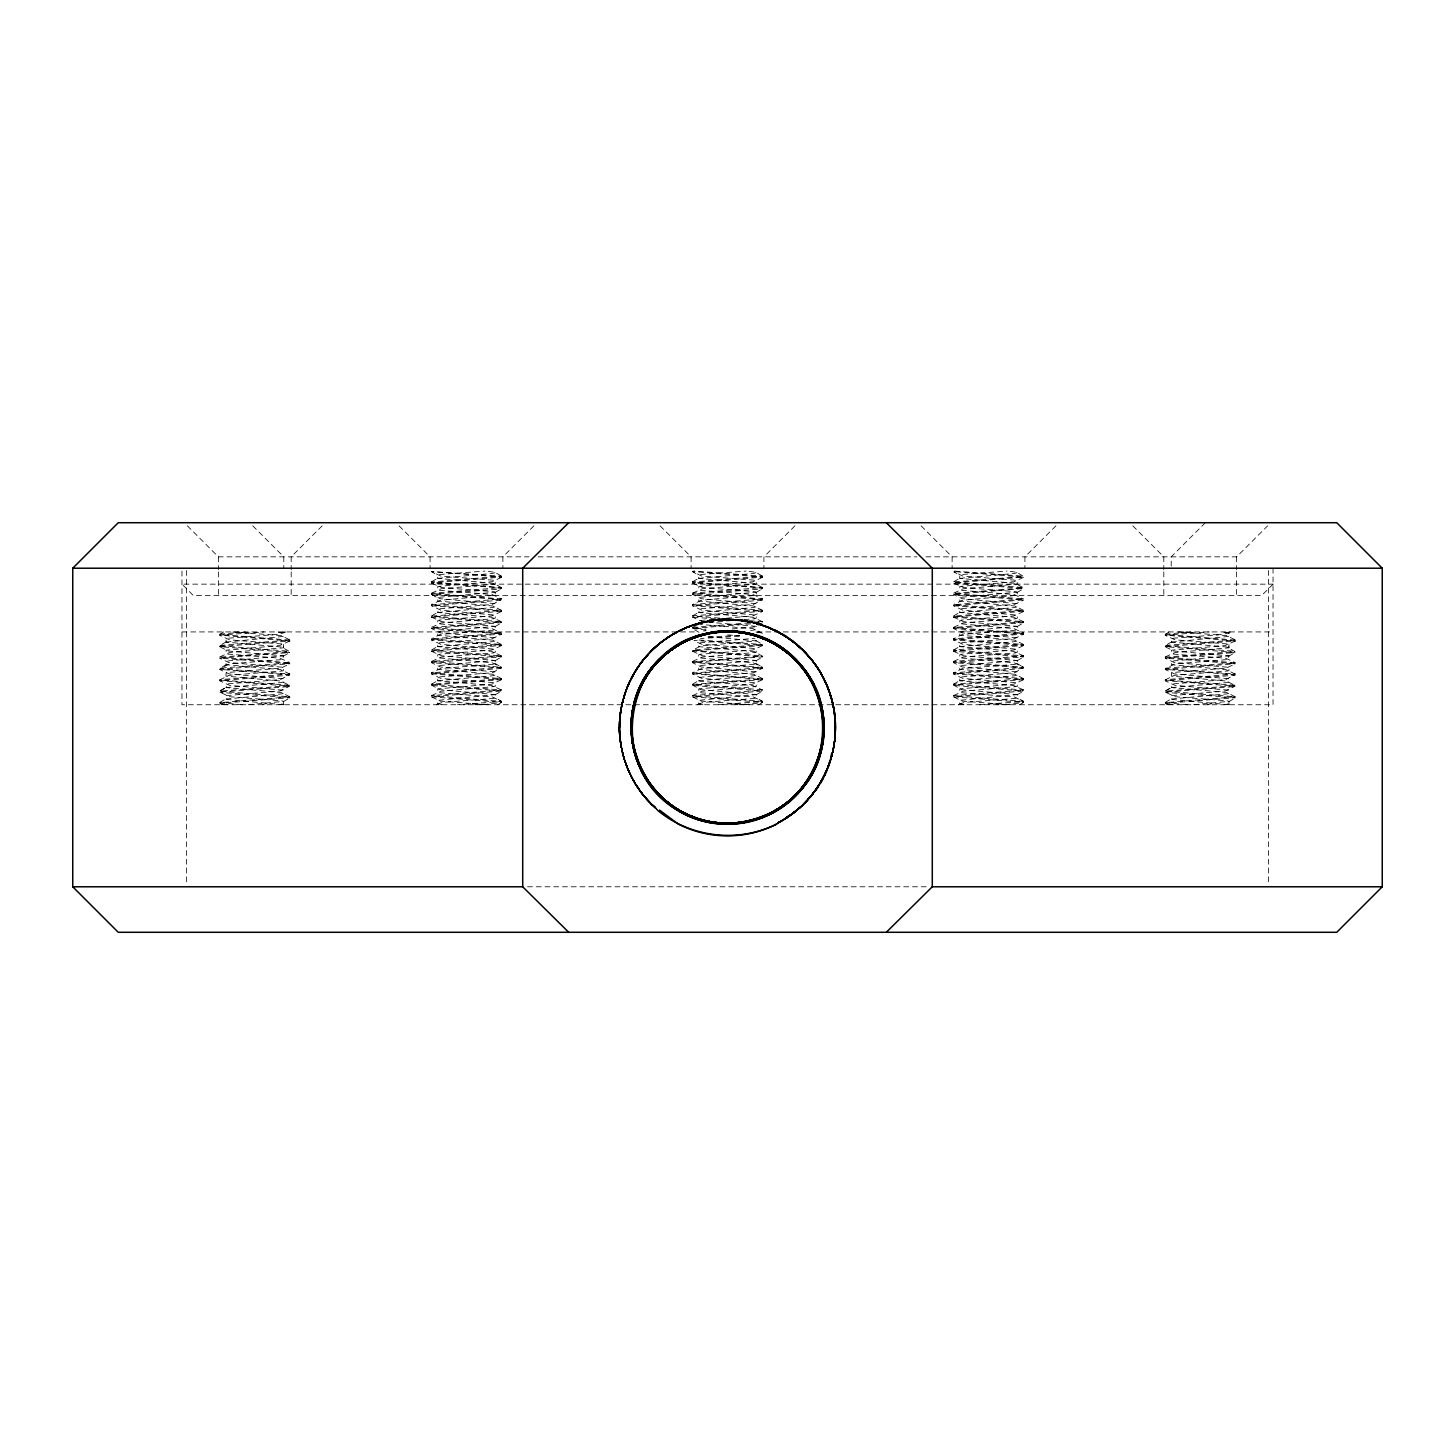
<?xml version="1.0" encoding="UTF-8"?>
<svg xmlns="http://www.w3.org/2000/svg" width="1455" height="1455" viewBox="0 0 1455 1455"><rect width="100%" height="100%" fill="white"/><g stroke="black" fill="none" stroke-linecap="round" stroke-linejoin="round"><path stroke-width="0.75" stroke-dasharray="5 3.75" d="M242.185 704.747L219.741 702.674L289.854 696.781L219.669 691.161L289.872 685.56L280.87 681.049L226.016 676.157L226.016 673.047L227.253 672.501L280.797 668.154L289.872 663.753L219.778 658.151L289.654 652.531L219.669 646.638L289.854 641.018L219.76 635.126L263.846 631.925M289.618 685.269L219.76 679.94L228.89 675.338L282.397 670.973L283.543 670.428L283.561 667.336L228.562 662.425L219.778 658.151M1187.607 704.747L1165.182 702.674L1235.277 696.781L1165.109 691.161L1235.313 685.56L1226.31 681.049L1171.439 676.157L1171.439 673.047L1172.675 672.501L1226.238 668.154L1235.295 663.753L1165.219 658.151L1235.077 652.531L1165.109 646.638L1235.295 641.018L1165.2 635.126L1209.287 631.925M1235.059 685.269L1165.2 679.94L1174.331 675.338L1227.838 670.973L1228.984 670.428L1228.984 667.336L1174.003 662.425L1165.219 658.151M289.854 696.781L281.27 692.489L226.034 687.597L226.98 683.941L280.379 679.594L289.181 674.702L219.669 669.373L289.872 663.753M220.105 646.911L228.18 651.003L283.525 655.896L282.652 659.533L229.326 663.898L220.069 668.718L289.854 674.047L219.796 679.667M501.557 621.703L491.426 617.193L437.719 612.5L438.61 608.881L492.463 604.443L500.884 599.624L431.371 594.313L500.647 589.02L501.52 588.493L494.536 587.438L431.371 582.928L501.52 577.108L431.371 571.542L501.52 576.162L431.371 582L501.538 587.547L431.371 593.385L501.538 598.933L431.389 604.771L501.557 610.318L431.389 616.156L501.557 621.703L431.389 627.542L501.575 633.107L431.389 638.927L501.575 644.492L431.553 650.039L501.575 655.878L431.535 661.425L501.575 667.263L431.517 672.828L501.593 678.648L431.498 684.214L501.593 690.034L431.48 695.599L501.593 701.419L457.416 704.747M501.538 587.547L493.19 583.31L437.719 578.363L437.719 575.252L439.974 574.47L484.988 571.087M501.157 689.761L491.535 685.469L437.737 680.776L437.846 677.412L439.847 676.884L492.372 672.719L501.084 667.936L431.408 662.643L501.575 656.823L431.408 651.258L501.575 645.438L431.389 639.873L501.557 634.034L431.389 628.487L501.557 622.649L431.389 617.102L501.557 611.264L431.371 605.717L501.448 600.151M501.575 655.878L491.481 651.331L437.719 646.638L437.864 643.274L439.883 642.746L492.427 638.581L501.393 634.307M431.408 651.258L441.538 655.787L495.246 660.479L495.082 663.826L493.045 664.353L440.501 668.518L431.517 672.828M431.389 617.102L441.483 621.649L495.246 626.341L495.1 629.688L493.081 630.215L440.538 634.38L431.571 638.654M431.808 583.2L441.429 587.511L493.754 591.676L495.227 592.203L495.227 595.295L440.592 600.242L431.644 604.498M501.32 668.463L431.517 673.756L501.593 679.594L431.498 685.141L439.774 689.652L495.246 694.617L495.246 697.709L492.99 698.491L442.484 702.401L435.318 704.747M762.584 621.703L752.453 617.193L698.746 612.5L699.637 608.881L753.49 604.443L761.911 599.624L692.398 594.313L761.656 589.02L762.547 588.493L755.563 587.438L692.398 582.928L762.529 577.108L692.398 571.542L693.835 571.015L762.529 576.162L692.398 582L762.547 587.547L692.689 593.113L762.566 598.933L692.653 604.498L762.566 610.318L692.635 615.883L762.584 621.703L692.416 627.542L705.966 629.124M762.547 587.547L754.217 583.31L698.746 578.363L698.746 575.252L700.983 574.47L746.015 571.087M718.424 704.747L762.602 701.419L692.507 695.599L762.602 690.034L752.562 685.469L700.237 681.286L698.746 680.776L698.873 677.412L753.399 672.719L762.602 668.209L692.562 662.371L762.602 656.823L692.58 650.985L762.584 645.438L694.29 640.4M762.184 689.761L692.453 684.468L762.311 678.903L692.435 673.083L762.329 667.518L692.435 661.698L762.365 656.132L754.29 651.585L698.746 646.638L698.873 643.274L700.91 642.746L754.963 638.327M762.456 600.151L692.398 605.717L762.566 611.264L692.398 617.102L702.492 621.649L756.254 626.341L756.127 629.688L747.07 630.997M692.816 583.2L702.438 587.511L754.763 591.676L756.254 592.203L756.236 595.295L701.601 600.242L692.653 604.498M762.347 668.463L692.544 673.756L762.602 679.594L692.525 685.141L700.783 689.652L756.254 694.617L756.254 697.709L754.017 698.491L703.493 702.401L696.345 704.747M692.416 651.258L702.547 655.787L756.254 660.479L756.109 663.826L754.054 664.353L701.51 668.518L692.544 672.828M979.451 704.747L1023.629 701.419L953.516 695.599L1023.629 690.034L953.534 684.214L1023.629 678.648L953.552 672.828L1023.629 667.263L953.571 661.425L1023.611 655.878L953.589 650.039L1023.611 644.492L953.443 638.927L1023.611 633.107L953.425 627.542L1023.592 621.703L953.425 616.156L1023.592 610.318L953.425 604.771L1023.574 598.933L953.407 593.385L1023.502 587.82L1015.226 583.31L959.754 578.363L959.754 575.252L962.01 574.47L1007.024 571.087M1023.192 689.761L1013.571 685.469L959.773 680.776L959.882 677.412L961.882 676.884L1014.408 672.719L1023.12 667.936L953.443 662.643L1023.611 656.823L953.443 651.258L1023.611 645.438L953.425 639.873L1023.611 634.034L953.425 628.487L1023.592 622.649L953.425 617.102L1023.592 611.264L953.425 605.717L1023.574 599.878L953.407 594.313L1023.556 588.493L953.407 582.928L1023.556 577.108L953.407 571.542L954.844 571.015M1023.611 655.878L1013.517 651.331L959.754 646.638L959.9 643.274L961.919 642.746L1014.462 638.581L1023.429 634.307M1023.592 621.703L1013.462 617.193L959.754 612.5L959.918 609.136L961.955 608.608L1014.499 604.443L1023.483 600.151M953.425 617.102L963.519 621.649L1017.281 626.341L1017.136 629.688L1015.117 630.215L962.573 634.38L953.607 638.654M953.843 583.2L963.465 587.511L1015.79 591.676L1017.263 592.203L1017.263 595.295L962.628 600.242L953.68 604.498M1023.356 668.463L953.552 673.756L1023.629 679.594L953.552 685.141L961.81 689.652L1017.281 694.617L1017.281 697.709L1015.026 698.491L964.52 702.401L957.354 704.747M953.443 651.258L963.574 655.787L1017.281 660.479L1017.118 663.826L1015.081 664.353L962.537 668.518L953.552 672.828M1235.277 696.781L1226.692 692.489L1171.457 687.597L1172.421 683.941L1225.819 679.594L1234.622 674.702L1165.109 669.373L1235.295 663.753M1165.546 646.911L1173.621 651.003L1228.966 655.896L1228.093 659.533L1174.749 663.898L1165.51 668.718L1235.295 674.047L1165.237 679.667M226.489 664.444L220.105 668.154L289.872 662.807L219.778 657.205L289.654 651.585L281.47 647.02L226.052 642.11L226.143 638.745L228.217 638.199L277.814 634.38L285.944 631.925L283.034 633.562M283.452 704.747L227.926 699.564L226.071 699.018L226.089 695.654L279.924 691.016L289.618 686.214L219.796 680.594L289.691 675.265M283.489 704.475L283.507 701.365L281.688 700.819L229.872 696.745L219.669 692.107L289.872 686.505M1228.893 704.747L1173.367 699.564L1171.511 699.018L1171.53 695.654L1225.365 691.016L1235.04 686.214L1165.237 680.594L1235.113 675.265M1165.546 668.154L1235.295 662.807L1165.219 657.205L1235.077 651.585L1226.892 647.02L1171.475 642.11L1171.566 638.745L1173.639 638.199L1223.255 634.38L1231.385 631.925L1228.457 633.562M1228.929 704.475L1228.929 701.365L1227.129 700.819L1175.313 696.745L1165.109 692.107L1235.313 686.505M778.061 822.875L801.996 806.197L817.983 787.137L829.241 764.803C840.244 733.265 836.407 697.691 818.874 669.245L803.087 649.858L783.39 634.653L760.747 624.359C712.695 608.736 656.842 630.888 632.579 675.211L632.525 675.338C612.61 712.168 616.011 759.219 641.018 792.811L641.109 792.902C615.992 759.274 612.573 712.113 632.579 675.211M835.061 740.631L835.225 715.751L829.714 691.489L818.801 669.136M619.139 726.263L622.304 701.474L619.139 726.263L621.721 751.016L629.87 774.515L643.165 795.539L659.188 811.308M620.048 713.423C616.211 747.888 628.56 784.19 654.786 807.27C628.596 784.209 616.247 747.979 620.03 713.55L626.087 689.288L637.472 667.172L653.604 648.239C678.394 625.832 712.677 615.574 745.706 620.667L745.833 620.703C778.661 626.85 807.598 647.912 823.53 677.284L832.478 700.637L835.843 725.281L833.515 749.925L825.622 773.496L812.545 794.666L794.994 812.29L773.878 825.44M781.153 821.657L801.214 806.943L817.383 788.028L828.823 765.948L834.915 741.832L835.334 716.824L830.114 692.635L819.383 670.046C796.94 634.689 754.217 614.701 712.695 620.157L712.568 620.176C653.531 627.632 609.627 688.106 620.83 746.561L627.978 770.386L640.455 792.047L628.033 770.495L620.849 746.688L619.284 721.862L623.449 697.2L633.107 674.265C649.985 645.383 679.631 625.232 712.695 620.157M834.934 741.704L835.334 716.824C830.223 657.496 771.441 611.209 712.568 620.176M774.824 824.73L794.03 813.036L811.872 795.503L825.094 774.587L833.26 751.089L835.861 726.354L832.751 701.674L824.021 678.248L810.326 657.624L792.211 640.582L770.568 628.069L746.761 620.867L721.935 619.284L697.4 623.395L674.465 632.998C645.583 649.803 625.377 679.34 620.194 712.35L619.575 737.339L624.668 761.693L635.18 784.245L650.549 803.797L655.823 808.016C633.143 789.028 620.958 759.856 619.175 730.683L619.175 730.556C618.757 697.145 633.707 664.644 659.37 643.237L680.485 629.87L704.002 621.721L728.737 619.139L753.417 622.285C785.718 630.779 813.072 653.859 826.876 684.287L834.133 708.203C839.571 741.177 829.659 775.551 807.525 800.577L788.756 816.892L778.752 822.166M620.194 712.35L619.575 737.339L624.668 761.693L635.18 784.245M655.405 807.652C628.214 784.518 615.883 746.961 620.267 711.895L626.687 687.724L638.418 665.79L654.841 647.111L675.084 632.652L698.091 623.195L722.662 619.248L747.343 620.958L771.223 628.342L792.684 640.928L810.708 658.078L824.348 678.885L832.86 702.128L835.861 726.954C835.552 760.729 819.401 793.175 792.811 813.982L779.171 822.002L787.373 817.837L806.306 801.887L821.184 781.953L831.132 759.164L835.643 734.575L834.424 709.84L827.586 685.923L815.455 664.207L798.613 645.729M619.521 736.757L620.285 711.768L626.687 687.724M620.448 710.695C615.665 745.724 627.578 783.408 654.514 806.834L649.294 802.523L634.253 782.699L624.122 759.983L619.448 735.684L620.43 710.822L627.087 686.724L639.036 664.899L655.55 646.475L676.029 632.143L655.55 646.475M619.321 734.011C617.848 700.546 631.816 667.499 656.896 645.293L656.805 645.365C695.054 612.282 755.181 611.045 794.757 642.528L812.454 660.206L825.549 681.358L833.497 704.929L835.843 729.701L832.515 754.217L823.657 777.461L809.653 798.177L791.465 814.964L777.679 822.821L787.864 817.51L806.707 801.469L821.475 781.444L831.314 758.601L835.679 733.975L834.315 709.276L827.349 685.396L815.109 663.735L798.268 645.438L777.57 631.397C747.706 616.429 711.932 615.665 681.467 629.397L660.206 642.564L642.692 660.043L629.488 681.267L621.521 704.838L619.157 729.61L622.485 754.254L631.361 777.497L645.293 798.104L655.205 807.27L648.239 801.396L633.416 781.262L623.631 758.382L619.321 733.884L623.631 758.382L633.471 781.371M655.477 808.162C631.088 786.355 618.066 753.817 619.321 721.262L623.613 696.636L633.398 673.756L648.13 653.713L667.045 637.563L689.143 626.141L713.277 620.066L738.14 619.666L762.456 624.923L738.012 619.648L713.15 620.085M637.563 787.955L653.622 806.779L637.563 787.955L626.141 765.857L620.066 741.741C611.5 682.813 658.169 624.322 717.533 619.594L717.661 619.575C750.98 617.065 784.354 629.96 807.325 654.223L821.93 674.356L831.569 697.291L835.716 721.807L834.17 746.633L826.986 770.459L814.564 792.011L797.558 810.162L776.861 823.967M835.716 721.807L835.716 721.935C837.443 762.875 815.055 803.415 778.752 822.712M654.677 807.434L639.473 790.702L627.378 768.968L620.539 744.905L619.394 720.061L623.94 695.599L633.871 672.938L648.875 652.931L667.954 636.963L690.161 625.777L714.35 619.939L739.213 619.775L763.475 625.286L785.846 636.181L763.475 625.286L739.085 619.757M655.514 807.543L647.111 800.159L632.652 779.916L623.158 756.782L619.23 732.229L621.012 707.403C627.723 674.683 649.257 646.111 678.885 630.652L702.365 622.085L726.936 619.139L751.799 621.885L775.242 630.215L796.158 643.656L813.472 661.534L826.204 682.759L833.824 706.566L835.807 731.356L832.096 755.836L822.875 778.934L808.634 799.341L790.12 815.946L778.225 822.457L786.464 818.419L805.561 802.669L820.638 782.899L830.823 760.201L835.552 735.775L834.588 710.913L827.986 686.924L816.091 665.081L799.432 646.438M619.248 732.356L621.012 707.403M619.503 718.515L624.431 694.017L634.726 671.501C608.481 714.732 617.302 774.242 654.95 807.998M619.175 730.683L621.34 705.766M631.034 776.861L644.82 797.558L654.732 806.834L644.911 797.649L631.034 776.861L622.322 753.563L619.139 729.01L621.685 704.147L629.797 680.631L643.055 659.588C664.426 633.834 696.945 618.793 730.41 619.175L730.283 619.175C696.818 618.83 664.317 633.925 642.983 659.679M619.139 729.01L621.685 704.147M644.129 796.74L655.568 807.671L644.129 796.74C623.177 770.695 614.919 735.884 621.885 703.22L630.27 679.649L643.656 658.842L661.625 641.455L682.977 628.706L706.694 621.158L731.483 619.212L706.694 621.158L682.868 628.76M619.139 727.937L621.922 703.092M619.848 715.078L619.848 739.958L625.577 764.293L619.866 740.086L619.848 715.078L625.523 690.852L636.49 668.663L652.404 649.385C682.777 620.558 729.101 611.591 768.04 626.996L789.992 638.963L808.525 655.55L822.803 675.92L832.06 699.018L835.788 723.481L833.824 748.416L826.258 772.096L813.49 793.448L796.176 811.326L775.37 824.712M226.071 699.018L281.815 693.853L283.525 693.308L283.507 690.216L229.417 685.305L219.76 680.885M1171.511 699.018L1227.238 693.853L1228.948 693.308L1228.948 690.216L1174.84 685.305L1165.182 680.885M619.321 721.262L623.613 696.636M488.28 704.747L440.319 701.128L431.444 696.8L501.593 690.98L431.426 685.414M749.307 704.747L701.346 701.128L692.471 696.8L762.602 690.98L692.453 685.414M1010.316 704.747L962.373 701.128L953.48 696.8L1023.629 690.98L953.462 685.414M1010.188 571.324L1017.009 572.361L1023.502 576.435L953.407 582L1023.574 587.547M619.375 720.189L623.94 695.599C634.271 663.789 658.933 637.781 690.161 625.777M835.625 734.702C832.515 770.568 811.835 805.506 779.298 821.93M835.552 735.775C832.078 771.605 811.053 806.343 778.352 822.439M248.187 704.747L283.507 701.365M1193.609 704.747L1228.929 701.365M619.83 715.205L625.523 690.852L636.562 668.573L652.404 649.385M620.03 713.55L626.087 689.288L637.472 667.172L653.604 648.239M620.176 712.477L626.487 688.288M620.43 710.822L627.087 686.724L639.036 664.899L655.641 646.384M831.387 752.835C825.803 782.936 804.942 809.198 777.698 822.784L791.465 814.964L809.726 798.068L823.657 777.461L832.515 754.217C840.263 721.716 832.769 686.724 812.454 660.206L794.757 642.528M620.994 707.53L628.396 683.65M221.888 704.747L219.832 703.347L289.836 697.727L220.032 692.398M1167.328 704.747L1165.255 703.347L1235.277 697.727L1165.455 692.398M621.303 705.893L629.087 682.14M642.692 660.043C622.249 686.578 614.738 721.68 622.485 754.254M621.649 704.275L629.742 680.74L643.055 659.588M621.885 703.22L630.215 679.776L643.747 658.751M622.285 701.583L631.015 678.157L644.801 657.46L662.953 640.455L684.505 628.033L708.33 620.849L733.029 619.266C774.878 621.703 813.145 649.367 828.55 688.361L834.824 712.568L835.406 737.43L830.296 761.783L819.783 784.318L804.47 803.778L785.063 819.311L778.862 822.293L785.063 819.311L804.47 803.778M828.604 766.494L817.055 788.519L800.777 807.325L780.644 821.948L800.868 807.252L817.055 788.519L828.604 766.494L834.843 742.414L835.406 717.533L830.296 693.198L819.765 670.664L804.36 651.113L784.918 635.599L762.329 624.886M226.052 642.11L283.543 636.399L283.379 633.016L276.577 631.925M1171.475 642.11L1228.966 636.399L1228.82 633.016L1222.018 631.925M779.425 822.13L803.287 804.942L818.965 785.627L829.768 763.366L835.243 739.104L835.043 714.223L829.15 689.925L817.965 667.845L801.978 648.785L781.953 633.816L759.274 623.904L734.684 619.375L709.967 620.558L685.923 627.432C655.223 640.727 631.688 667.754 622.685 699.982L622.722 699.855C614.683 732.374 621.903 767.531 642.11 794.23L657.896 810.253M623.577 696.763L633.398 673.756L648.13 653.713M289.854 674.047L280.469 669.609L226.034 664.717L226.016 661.607L229.235 660.806L283.525 655.896M1235.295 674.047L1225.892 669.609L1171.457 664.717L1171.457 661.607L1174.658 660.806L1228.966 655.896M626.432 688.397L638.09 666.281M631.779 676.684L645.893 656.205M626.65 687.851L638.418 665.79L654.841 647.111M437.737 680.776L492.463 675.811L495.246 675.047L495.246 671.937L440.283 666.99L431.408 662.643M501.557 610.318L492.681 605.989L437.719 601.024L437.719 597.932L440.501 597.15L495.227 592.203M698.746 680.776L753.472 675.811L756.273 675.047L756.273 671.937L701.31 666.99L692.435 662.643M762.566 610.318L753.69 605.989L698.727 601.024L698.727 597.932L701.528 597.15L756.254 592.203M959.773 680.776L1014.499 675.811L1017.281 675.047L1017.281 671.937L962.319 666.99L953.443 662.643M1023.592 610.318L1014.717 605.989L959.754 601.024L959.754 597.932L962.537 597.15L1017.263 592.203M708.458 636.726L756.273 640.909L700.983 645.856L692.416 650.312L762.602 655.878M732.229 628.942L755.345 626.85L762.584 622.649L692.398 617.102M628.342 683.777L641 662.207M813.563 793.357C856.722 739.54 832.587 651.331 768.04 626.996M629.033 682.25L642.019 660.897L659.461 643.146M437.719 646.638L492.499 641.691L495.246 640.909L495.246 637.799L440.247 632.852L431.389 628.487M501.575 644.492L492.718 640.127L437.719 635.162L437.719 632.07L440.465 631.288L495.246 626.341M959.754 646.638L1014.535 641.691L1017.281 640.909L1017.281 637.799L962.282 632.852L953.425 628.487M1023.611 644.492L1014.753 640.127L959.754 635.162L959.754 632.07L962.501 631.288L1017.281 626.341M437.719 612.5L492.554 607.553L495.246 606.771L495.246 603.661L440.21 598.714L431.371 594.313M501.593 678.648L492.754 674.265L437.719 669.3L437.719 666.208L440.41 665.426L495.246 660.479M698.746 612.5L753.563 607.553L756.273 606.771L756.273 603.661L701.219 598.714L692.398 594.313M762.602 678.648L753.781 674.265L698.727 669.3L698.727 666.208L701.437 665.426L756.254 660.479M959.754 612.5L1014.59 607.553L1017.281 606.771L1017.281 603.661L962.246 598.714L953.407 594.313M1023.629 678.648L1014.79 674.265L959.754 669.3L959.754 666.208L962.446 665.426L1017.281 660.479M226.034 687.597L280.469 682.686L283.543 681.868L283.543 678.776L228.981 673.865L220.069 669.646M1171.457 687.597L1225.91 682.686L1228.984 681.868L1228.984 678.776L1174.403 673.865L1165.51 669.646M762.402 633.362L753.126 628.651L700.637 624.486L698.818 623.959L698.782 620.594L752.853 615.902L762.438 611.537M816.437 789.41L799.977 808.052L779.698 822.457L799.977 808.052L816.51 789.301L828.222 767.494L834.679 743.469L835.497 718.606L830.623 694.217L820.329 671.573L805.124 651.876L785.736 636.108M632.525 675.338L647.002 654.95L665.663 638.509L687.597 626.741L711.622 620.303L736.485 619.503L760.874 624.395M437.719 578.363L492.59 573.415L495.246 572.633L495.246 569.523M441.92 704.747L437.719 703.438L437.7 700.346L495.246 694.617M698.746 578.363L753.617 573.415L756.273 572.633L756.273 569.523M702.947 704.747L698.727 703.438L698.727 700.346L756.254 694.617M959.754 578.363L1014.626 573.415L1017.3 572.633L1017.281 569.523M963.956 704.747L959.754 703.438L959.754 700.346L1017.281 694.617M634.726 671.501L650.021 651.731L669.355 636.053L691.725 625.214L716.006 619.739L740.868 619.957L765.039 625.85L787.228 637.09L806.288 653.095L821.166 673.01L831.132 695.817L835.625 720.28L834.424 745.124L827.586 769.04L815.546 790.665L798.831 809.089L778.352 823.203M804.379 803.869C861.96 749.598 834.242 642.819 757.564 623.377L757.673 623.413M698.982 632.325L692.416 628.487L762.42 622.922M756.018 640.637L762.584 644.492L692.58 650.039M638.018 666.39L654.404 647.493C685.541 619.43 732.138 611.664 770.695 628.105M640.928 662.316L658.169 644.201L678.994 630.597M322.21 525.819L291.182 556.847L291.182 569.742M533.912 525.819L502.884 556.847L502.884 568.214M642.619 660.134L660.315 642.473L681.467 629.397M794.939 525.819L763.911 556.847L763.911 568.214M1055.948 525.819L1024.92 556.847L1024.92 568.214M1205.34 522.709L1171.202 556.847L1171.202 566.322M925.962 556.847L1236.623 556.847L1267.651 525.819M643.656 658.842L661.625 641.455L682.977 628.706M645.82 656.296L664.298 639.473L686.051 627.378M790.12 815.946L808.634 799.341L822.875 778.934L832.096 755.836C840.335 723.408 833.369 688.251 813.4 661.425M648.039 653.804L667.045 637.563M497.646 704.747L501.593 702.365L431.444 696.8M758.655 704.747L762.602 702.365L692.471 696.8M1019.682 704.747L1023.629 702.365L953.48 696.8M652.313 649.476L672.192 634.307M792.484 814.218L777.679 822.784M653.513 648.312L673.629 633.471M654.75 647.184L675.084 632.652M226.162 641.837L219.669 645.693L289.872 651.313M1171.584 641.837L1165.109 645.693L1235.295 651.313M778.225 823.257L798.722 809.162L815.546 790.665C845.119 749.689 841.063 689.743 806.288 653.095L806.197 653.004M659.37 643.237L680.485 629.87L704.002 621.721M777.588 823.112L794.885 812.363M670.646 635.235L693.308 624.668L717.661 619.575M220.16 690.889L226.216 687.324L219.669 691.161M1165.582 690.889L1171.639 687.324L1165.109 691.161M779.062 822.057L792.702 814.054M431.68 581.727L437.9 578.09M495.064 694.872L501.284 691.234M692.707 581.727L698.927 578.09M756.073 694.872L762.293 691.234M953.716 581.727L959.936 578.09M1017.1 694.872L1023.32 691.234M220.069 645.402L289.854 640.073L219.796 634.453L223.615 631.925M289.854 641.018L279.669 645.547L226.071 650.185L226.107 653.55L228.108 654.095L280.015 658.187L289.654 662.534M283.398 656.169L289.654 652.531M431.626 615.883L437.9 612.228M495.064 660.734L501.338 657.078M692.635 615.883L698.909 612.228M756.091 660.734L762.365 657.078M953.662 615.883L959.936 612.228M1017.1 660.734L1023.374 657.078M1165.51 645.402L1235.295 640.073L1165.237 634.453L1169.056 631.925M1235.295 641.018L1225.11 645.547L1171.493 650.185L1171.548 653.55L1173.548 654.095L1225.456 658.187L1235.077 662.534M1228.82 656.169L1235.077 652.531M219.832 702.401L226.107 698.764M431.662 593.113L441.229 588.784L495.209 584.092L495.155 580.727L493.263 580.199L440.756 576.035L431.771 571.815L438.155 575.525M283.434 701.637L289.709 698M431.589 627.269L441.192 622.922L493.591 618.757L495.209 618.23L495.209 615.119L440.81 610.172L431.371 605.717M495.082 592.458L501.466 588.766M431.553 650.039L437.882 646.366M495.082 626.596L501.411 622.922M431.498 684.214L437.882 680.504M501.375 645.693L491.772 650.039L439.374 654.223L437.755 654.732L437.755 657.842L492.154 662.789L501.575 667.263M501.302 679.849L491.735 684.177L437.755 688.87L437.81 692.234L439.701 692.762L492.208 696.927L501.193 701.146L494.809 697.454M692.689 593.113L702.256 588.784L756.236 584.092L756.163 580.727L754.29 580.199L701.783 576.035L692.798 571.815L699.182 575.525M692.616 627.269L702.201 622.922L754.599 618.757L756.236 618.23L756.218 615.119L701.819 610.172L692.398 605.717M756.109 592.458L762.475 588.766M692.525 684.214L698.891 680.504M762.384 645.693L752.799 650.039L700.401 654.223L698.764 654.732L698.782 657.842L753.181 662.789L762.602 667.263M762.311 679.849L752.744 684.177L698.764 688.87L698.837 692.234L700.71 692.762L753.217 696.927L762.202 701.146L755.818 697.454M953.698 593.113L963.265 588.784L1017.245 584.092L1017.191 580.727L1015.299 580.199L962.792 576.035L953.807 571.815L960.191 575.525M953.625 627.269L963.228 622.922L1015.626 618.757L1017.245 618.23L1017.245 615.119L962.846 610.172L953.425 605.717M1017.118 592.458L1023.502 588.766M953.589 650.039L959.918 646.366M1017.118 626.596L1023.447 622.922M953.534 684.214L959.918 680.504M1023.411 645.693L1013.808 650.039L961.409 654.223L959.791 654.732L959.791 657.842L1014.19 662.789L1023.629 667.263M1023.338 679.849L1013.771 684.177L959.791 688.87L959.845 692.234L961.737 692.762L1014.244 696.927L1023.229 701.146L1016.845 697.454M1165.255 702.401L1171.548 698.764M1228.875 701.637L1235.149 698M219.778 656.914L229.781 652.458L283.489 647.839L283.47 644.456L281.543 643.91L229.654 639.836L219.796 635.399M501.484 577.38L491.881 581.764L437.755 586.456L437.791 589.821L439.592 590.348L492.063 594.513L501.538 598.933M501.429 611.537L491.826 615.902L439.41 620.085L437.755 620.594L437.773 623.704L492.099 628.651L501.575 633.107M431.535 661.425L441.138 657.06L493.554 652.895L495.209 652.367L495.191 649.257L440.847 644.31L431.389 639.873M431.48 695.599L441.083 691.198L495.191 686.505L495.173 683.141L493.372 682.613L440.901 678.448L431.426 674.029M762.493 577.38L752.89 581.764L698.782 586.456L698.818 589.821L700.601 590.348L753.072 594.513L762.566 598.933M692.562 661.425L702.147 657.06L756.218 652.367L756.182 649.003L754.363 648.475L701.874 644.31L693.999 640.782M692.507 695.599L702.11 691.198L756.218 686.505L756.182 683.141L754.399 682.613L701.928 678.448L692.435 674.029M1023.52 577.38L1013.917 581.764L959.809 586.456L959.827 589.821L961.628 590.348L1014.099 594.513L1023.574 598.933M1023.465 611.537L1013.862 615.902L961.446 620.085L959.791 620.594L959.809 623.704L1014.153 628.651L1023.611 633.107M953.571 661.425L963.174 657.06L1015.59 652.895L1017.245 652.367L1017.227 649.257L962.901 644.31L953.425 639.873M953.516 695.599L963.119 691.198L1017.245 686.505L1017.209 683.141L1015.408 682.613L962.937 678.448L953.462 674.029M1165.219 656.914L1175.222 652.458L1228.929 647.839L1228.911 644.456L1226.965 643.91L1175.094 639.836L1165.237 635.399M666.936 637.636L689.143 626.141L713.277 620.066M777.461 823.021L783.645 820.202L803.196 805.033L818.965 785.627C841.172 750.125 840.79 702.965 817.965 667.845L801.887 648.694M672.083 634.38L694.89 624.159M673.519 633.543L696.49 623.668M675.92 632.198C705.62 616.72 741.486 615.447 772.223 628.796L793.539 641.582L811.399 658.915L824.821 679.849L833.133 703.292L835.861 727.9L832.897 752.726L824.367 776.097L810.817 796.794L824.367 776.097L832.897 752.726L835.861 728.027L833.133 703.292M284.834 631.925L281.161 632.47M678.885 630.652L702.365 622.085L727.063 619.139L751.799 621.885M1230.257 631.925L1226.601 632.47M219.76 634.18L245.713 631.925M1165.2 634.18L1191.154 631.925M681.358 629.451L705.057 621.485L729.81 619.157L754.454 622.54L777.679 631.452M436.427 704.747L438.828 703.965M697.436 704.747L699.837 703.965M958.463 704.747L960.864 703.965M685.923 627.432L709.967 620.558M262.173 704.747L266.265 703.583M1207.614 704.747L1211.706 703.583M482.787 704.747L501.248 702.62M743.814 704.747L762.274 702.62M1004.823 704.747L1023.283 702.62M690.034 625.814L714.35 619.939L739.213 619.775M235.801 632.489L238.493 631.925M1181.224 632.489L1183.915 631.925M694.781 624.195L719.316 619.448M696.363 623.704L720.989 619.321L745.833 620.703M703.874 621.74L728.737 619.139L753.417 622.285M703.511 631.015L706.039 630.761M700.51 638.545L704.075 638.272M708.094 637.072L742.396 635.217M708.13 638.018L740.831 636.253M484.952 704.22L475.549 704.747M745.96 704.22L736.576 704.747M1006.987 704.22L997.584 704.747M709.84 620.576L734.811 619.375L759.274 623.904M725.408 619.157L750.162 621.521M187.349 525.819L218.377 556.847L529.038 556.847M538.114 556.847L916.886 556.847M181.966 631.925L697.945 631.925M757.055 631.925L1273.034 631.925M527.474 886.786L927.526 886.786M717.533 619.594L742.523 620.176C792.629 627.069 833.26 671.428 835.716 721.935M719.188 619.448L744.178 620.43L768.149 627.05M1178.423 631.925L1226.529 635.58L1235.113 639.8M727.591 634.926L739.631 635.708M232.982 631.925L281.088 635.58L289.672 639.8M705.93 630.07L692.416 628.487M699 639.982L762.584 644.492M1172.948 704.747L1165.164 703.62M227.507 704.747L219.741 703.62M756.036 632.034L762.584 633.107M749.18 571.324L755.982 572.361L762.529 576.162M488.152 571.324L494.973 572.361L501.52 576.162M954.971 571.142L1023.556 576.162M730.283 619.175L755.036 622.685L778.207 631.725L798.704 645.82M731.356 619.193L756.073 622.976L779.153 632.234L799.523 646.529M1189.844 631.925L1194.009 633.089M994.729 703.583L998.876 704.747M733.702 703.583L737.867 704.747M244.422 631.925L248.569 633.089M472.693 703.583L476.84 704.747M745.706 620.667L769.695 627.687M1167.492 704.184L1169.238 704.747M222.069 704.184L223.797 704.747M750.034 621.503L773.733 629.488L794.867 642.619M751.671 621.867L775.242 630.215M753.29 622.249L776.734 630.961M759.164 623.868L782.062 633.871L801.978 648.785M760.747 624.359L783.499 634.726L803.178 649.949L818.874 669.245M769.586 627.632L791.356 639.945M770.568 628.069L792.211 640.582M1016.827 663.316L1023.138 666.99M755.8 663.316L762.111 666.99M494.791 663.316L501.102 666.99M431.826 594.586L437.719 597.932M775.115 630.161L796.158 643.656L813.472 661.534M776.606 630.906L797.449 644.729M777.57 631.397L798.268 645.438L815.109 663.735L827.295 685.269L834.297 709.149L835.679 733.975M635.107 784.136L650.458 803.706L655.75 807.962M619.521 736.63C622.795 763.402 634.416 789.992 655.314 807.561M655.023 807.179L648.148 801.305L633.416 781.262M645.911 798.831L656.005 807.998M791.247 639.873L809.635 656.805M622.449 754.126L631.306 777.388L645.202 798.013L655.168 807.234M792.12 640.509L810.326 657.624M652.422 805.634L636.581 786.464L625.523 764.166M656.06 808.216L643.165 795.539L629.815 774.406M1132.79 525.819L1163.818 556.847L1163.818 569.742M921.088 525.819L952.116 556.847L952.116 568.214M660.061 525.819L691.089 556.847L691.089 568.214M399.052 525.819L430.08 556.847L430.08 568.214M252.77 525.819L283.798 556.847L283.798 568.214M641.018 792.811L658.187 810.799M797.34 644.638L814.473 662.862M640.382 791.938L657.369 810.108M619.321 721.134C617.884 754.563 631.87 787.555 656.914 809.726M627.323 768.84L639.4 790.592L656.096 809.016M619.521 718.388C617.229 751.78 630.379 785.1 654.859 807.907M646.002 798.922L631.852 778.461L622.722 755.181L619.175 730.556M1228.311 704.202L1227.056 703.929L1227.511 704.747M282.87 704.202L281.615 703.929L282.07 704.747M810.253 657.533L824.021 678.248M644.219 796.831L630.597 776.006L622.067 752.508L619.139 727.809M814.4 662.752L826.876 684.287L834.115 708.076M631.088 776.97L622.34 753.69L619.139 728.882M629.87 774.515L621.721 751.016L619.139 726.136M627.378 768.968L620.558 745.033L619.394 720.061M1228.893 647.566L1228.911 644.456M283.452 647.566L283.47 644.456M832.878 702.256L835.861 726.954L833.133 751.671L824.84 775.115A108.361 108.361 0 0 1 778.025 823.366M1273.034 568.214L1273.034 704.747L181.966 704.747L181.966 568.214M1268.487 570.487L1268.487 884.513M1236.623 556.847L1236.623 569.742M1236.623 571.888L1236.623 595.532M1163.818 571.888L1163.818 595.532M291.182 571.888L291.182 595.532M218.377 556.847L218.377 569.742M218.377 571.888L218.377 595.532M186.513 570.487L186.513 884.513M1273.034 584.146L1261.649 595.532L193.351 595.532L181.966 584.146L1273.034 584.146"/><path stroke-width="1.5" d="M631.634 737.594L631.852 717.515M823.13 737.74L823.403 717.697M631.579 737.048L631.907 716.933M823.112 736.103L823.457 718.261L818.765 696.454L809.18 676.302M632.016 717.679C629.197 743.541 637.345 770.532 654.786 789.956M822.966 737.576C827.204 702.601 809.944 666.717 780.662 647.348M822.984 735.939C826.222 708.349 815.255 680.613 796.703 660.388M822.075 746.142L823.839 723.935L820.438 701.892M631.161 730.792L632.98 708.53M821.966 746.724L823.857 724.499L820.584 702.438M821.784 747.634C833.606 695.526 795.539 640.018 742.65 632.288M633.289 707.075C627.687 735.666 634.707 766.258 653.386 788.792M823.894 726.027C824.221 763.62 801.523 799.45 767.422 815.255M654.277 790.211C635.762 767.694 627.432 737.43 633.18 708.712M821.584 747.452L823.912 727.518L821.584 707.585M633.489 707.257L631.106 727.227L633.362 747.161M631.124 725.136L634.253 703.001M820.675 752.235L823.857 730.21L821.911 707.985M634.398 702.474L631.143 724.535L633.034 746.761M634.817 701.001C625.05 736.394 636.562 776.333 664.608 800.25L650.731 785.809L639.382 766.603M820.493 752.053C827.986 723.772 821.548 693.071 804.47 669.464M823.694 733.775L819.674 755.709L811.635 774.078M819.511 756.254C842.936 689.215 775.915 615.938 707.075 633.289M632.398 714.514L636.053 697.018M823.021 738.631L818.874 758.237L809.362 778.407M632.125 715.187L636.526 695.599L646.293 675.538L660.406 658.278M818.383 759.637L822.839 740.104M632.198 714.641L636.217 697.218M822.766 740.704L818.165 760.238L809.235 778.17M632.416 713.132L637.235 693.635M817.674 761.602L822.548 742.159M631.943 714.732L637.454 693.089M823.021 740.559C814.582 819.365 707.021 852.957 656.15 791.72M632.161 713.223L637.417 693.853M817.492 761.402L822.803 742.068M637.617 693.289C614.537 748.761 655.678 817.237 715.478 822.912M817.292 761.947L822.712 742.614M638.781 689.761L632.489 711.204L631.288 733.484L634.835 753.235M816.11 765.476L822.457 744.123L823.73 721.862L820.256 702.092M681.74 642.91L665.008 654.095L649.839 670.391L660.461 658.988C635.035 682.486 625.977 720.298 634.653 753.435M815.946 765.257L821.402 748.307M633.671 706.439L639.873 687.306M821.275 748.852C813.436 783.954 784.791 812.872 749.762 821.057M821.057 749.762C812.872 784.791 783.954 813.436 748.852 821.275M633.998 705.002C640.818 676.502 661.079 652.531 687.342 639.854M633.398 706.53C644.365 654.204 702.147 619.612 753.435 634.653M814.473 768.549L821.311 749.671M633.743 705.075L641.419 684.086L653.713 665.462L669.9 650.185L653.713 665.462M813.454 771.15L821.184 750.253L823.894 728.118L821.711 708.167M641.673 683.595L633.889 704.493L631.106 726.627L633.234 746.579M635.053 700.964C643.11 672.81 664.389 649.712 691.18 638.199M813.309 770.914L819.838 754.345M635.235 700.401L641.819 683.814M634.798 701.037C643.365 673.156 664.007 649.512 691.143 638.472M820.111 754.29L811.49 774.824L798.359 792.866M644.419 678.594C621.831 716.879 629.542 769.422 663.043 798.886M819.511 756.291C810.108 784.772 787.792 807.925 759.674 818.365M809.653 777.934L795.867 795.467L780.153 807.98C809.562 788.792 827.04 753.017 823.021 718.024M636.981 695.035C646.638 668.3 668.263 646.657 694.999 636.999L676.848 645.474L659.351 659.315M818.365 759.674C807.925 787.792 784.772 810.108 756.291 819.511M636.708 695.072C654.041 644.51 715.642 617.302 764.693 638.563M638.254 691.652L647.439 673.792L660.479 658.533M816.637 763.62C805.67 790.756 782.099 811.454 754.29 820.111M638.472 691.143C662.007 626.214 757.255 610.609 800.286 664.644M637.999 691.689L648.621 672.083M806.234 783.136L816.892 763.584M638.199 691.18L648.966 671.592M816.692 764.093C799.577 806.125 751.744 831.369 707.403 821.784M639.873 687.869L648.712 672.356M639.891 687.833L648.73 672.319M806.125 782.881L814.982 767.44M649.076 671.846C632.689 695.072 627.305 725.208 634.671 752.672M639.618 687.851C652.386 660.697 677.339 640.4 706.53 633.398M815.255 767.422C799.468 801.523 763.62 824.221 726.027 823.894M639.854 687.342L651.458 668.245M640.509 685.96L652.386 667.081L668.282 651.44M813.709 770.641C793.866 810.417 745.56 832.515 702.62 820.402M812.199 773.042L801.123 789.738L784.845 804.979M642.91 681.74L654.059 665.044L670.409 649.821L687.869 639.873M812.472 773.023L799.759 791.302L784.827 804.724M642.655 681.74L655.441 663.462M797.34 793.939L810.744 776.115L797.322 793.975L780.207 808.216M644.401 678.63L657.878 660.806L675.047 646.62L695.072 636.708M658.278 660.406C592.458 726.445 656.751 842.518 747.634 821.784M807.943 780.189C788.374 810.362 751.435 827.495 715.751 822.948M659.733 658.933C600.151 714.678 641.746 822.53 723.353 823.821C804.742 829.568 855.485 725.681 800.905 665.008A96.412 96.412 0 0 0 646.802 674.756M808.543 779.698L794.375 796.94L776.624 810.453M808.216 780.207L793.975 797.322L776.152 810.726M807.398 781.444L792.866 798.359L774.824 811.49M650.112 670.409L660.497 658.769M648.948 671.628L663.917 655.041L682.231 642.383L700.928 635.071L682.268 642.364L663.917 655.041M650.167 669.937L665.499 653.677L684.086 641.419L705.038 633.743L684.123 641.4L665.499 653.677M793.23 797.267C852.776 747.088 817.801 639.254 740.595 631.997M663.498 655.95L666.608 652.749M803.724 786.518L788.119 802.451L769.277 814.382M651.44 668.282L667.118 652.349L685.996 640.491L704.966 634.016L685.996 640.491L667.081 652.386M72.75 568.214L118.255 522.709L1336.745 522.709L1382.25 568.214L1382.25 886.786L1336.745 932.291L118.255 932.291L72.75 886.786L72.75 568.214L1382.25 568.214M568.705 522.709L522.709 568.214L522.709 886.786L568.705 932.291M886.295 932.291L932.291 886.786L1382.25 886.786M802.433 788.155L786.482 803.742L767.385 815.273M655.059 663.88L671.628 648.948M657.096 661.989L670.409 650.112M656.441 662.352L673.301 647.766M798.34 792.884L781.444 807.398L763.62 816.637L781.408 807.416M657.878 660.806L675.084 646.602M663.462 656.169L675.538 646.293L695.599 636.526L715.187 632.125M674.593 647.184C645.256 666.445 627.887 702.292 632.016 737.285M663.262 656.187C683.595 637.399 712.132 628.815 739.504 632.088M662.17 656.914C681.995 638.945 709.203 628.96 735.975 632.016M660.843 657.86L678.63 644.401L699.037 635.399M661.916 656.842L679.922 643.656L700.455 634.962M662.334 656.46L680.413 643.383L701.037 634.798M663.462 655.441L681.74 642.655M770.641 813.709C810.417 793.866 832.515 745.56 820.402 702.62M788.592 802.087L769.804 814.127L748.761 821.529M668.718 651.094L687.851 639.618M671.846 649.076C695.072 632.689 725.208 627.305 752.672 634.671M672.319 648.73L687.833 639.891M764.093 816.692C806.125 799.577 831.369 751.744 821.784 707.403M672.083 648.621L691.689 637.999M778.17 809.235L760.238 818.165L740.704 822.766M779.68 808.562L759.637 818.383L740.104 822.839M676.339 645.802L696.49 636.217L716.115 631.997M778.407 809.362L758.273 818.856L738.631 823.021M777.898 809.671L757.673 819.056L735.812 823.548M755.672 819.692L774.078 811.635L755.709 819.674L733.775 823.694M683.814 641.819L700.401 635.235M754.345 819.838L770.914 813.309M683.559 641.691L704.493 633.889L726.627 631.106L746.579 633.234M771.15 813.454L750.253 821.184L728.118 823.894L708.167 821.711M749.671 821.311L768.549 814.473M687.306 639.873L706.439 633.671M748.307 821.402L765.257 815.946M689.979 638.945L709.112 632.87M765.476 816.11L744.123 822.457L721.862 823.73L702.092 820.256M711.168 632.489L689.761 638.781L711.204 632.489L733.484 631.288L753.235 634.835M742.614 822.712L761.947 817.292M693.289 637.617C726.882 624.686 766.84 632.507 793.066 657.151M742.068 822.803L761.402 817.492M693.853 637.417L713.223 632.161M740.559 823.021C850.884 807.052 849.247 646.566 739.777 632.125M693.089 637.454L714.732 631.943M742.159 822.548L761.602 817.674M713.132 632.416C622.285 642.91 601.57 775.406 684.396 813.727M697.218 636.217L714.641 632.198M697.018 636.053L714.514 632.398M756.254 819.511L734.375 823.657L718.77 822.966M753.49 820.093L733.738 823.694L711.495 822.566M702.656 634.598C745.615 622.485 793.884 644.62 813.727 684.396M752.053 820.493C709.076 832.442 660.879 810.199 641.164 770.386M702.474 634.398L724.535 631.143L746.761 633.034M752.235 820.675L730.21 823.857L707.985 821.911M703.001 634.253L725.136 631.124M707.257 633.489L727.227 631.106L747.161 633.362M747.452 821.584L727.518 823.912L707.585 821.584M746.542 821.766L726.591 823.894L704.456 821.111L683.559 813.309M708.712 633.18L728.719 631.106L750.835 633.962M746.724 821.966L724.499 823.857L702.438 820.584M708.53 632.98L730.792 631.161M746.142 822.075L723.935 823.839L701.892 820.438M735.939 822.984C686.233 829.077 637.545 789.319 632.125 739.777M737.576 822.966L719.77 823.585L697.891 819.238L677.612 809.98M717.679 632.016C743.541 629.197 770.532 637.345 789.956 654.786M718.261 823.457L736.103 823.112M716.933 631.907L737.048 631.579M717.697 823.403L737.74 823.13M717.515 631.852L737.594 631.634M72.75 886.786L522.709 886.786M718.443 823.239L736.248 823.275M719.006 631.706L736.885 631.797M717.861 823.184L737.885 823.348M717.37 631.634L737.43 631.852M718.297 631.543L736.139 631.907M718.606 823.075L736.412 823.494M718.843 631.488L736.721 631.961M725.099 631.124L747.343 633.161M725.99 823.894L703.911 820.966L683.068 813.054M730.756 631.161L752.853 634.489M716.078 822.984L696.454 818.765L676.302 809.18M739.176 632.034L758.837 636.326L778.952 645.965M714.005 822.712L694.508 818.092L676.575 809.071M741.25 632.325L760.801 637.035M693.962 817.874L713.423 822.639M741.832 632.398L761.329 637.217M714.114 822.966L692.562 817.346L672.847 806.907L657.733 793.702L672.81 806.888M741.141 632.07L762.747 637.781L782.426 648.275M694.162 817.71L713.514 822.875M741.741 632.161L763.275 637.981L782.881 648.603M712.041 822.657C682.522 817.383 656.441 798.577 642.11 772.241M711.459 822.566L690.07 816.346L670.664 805.361L655.896 791.702M748.889 633.743C783.99 641.6 812.909 670.246 821.075 705.293M686.815 814.891L705.821 821.202M749.434 633.871L768.495 640.255M705.293 821.075C670.246 812.909 641.6 783.99 633.743 748.889M748.798 633.489L769.841 640.891L788.61 652.949M687.033 814.745L705.911 821.457M749.343 633.598L768.276 640.4M686.487 814.491L705.366 821.329M750.798 633.962L771.714 641.837L790.192 654.259L771.714 641.837M683.777 813.163L700.364 819.765M754.89 635.308L773.551 642.801L789.956 654.368L773.514 642.783M699.8 819.583L681.213 812.072L664.844 800.45M755.454 635.489L774.078 643.092M700.419 820.02C672.628 811.29 649.112 790.483 638.236 763.311M754.818 635.053L775.37 643.819L791.52 655.75L775.333 643.801M699.855 819.856L679.394 811.053L665.062 800.414M755.4 635.217L773.842 643.237M762.747 638.018L778.716 646.093M691.925 816.855L674.047 807.725L657.06 793.321M763.311 638.236C790.483 649.112 811.29 672.628 820.02 700.419M691.98 817.11L672.356 806.579L657.333 793.266M764.657 638.545L784.136 649.494L798.886 663.043M667.772 803.178L651.986 787.428L641.4 770.368L652.004 787.446L667.809 803.196L684.869 813.709M770.368 641.4L787.446 652.004L803.178 667.772L813.709 684.869M666.19 801.887L684.887 813.982M770.35 641.146C797.013 654.895 816.382 680.576 822.293 709.985M657.46 810.199C690.379 837.716 738.649 843.245 776.952 823.93A108.361 108.361 0 0 1 678.048 823.93L659.57 810.108M681.704 812.072L665.008 800.905L649.821 784.591M666.445 801.796L683.032 813.036M663.444 799.541L681.704 812.327M775.861 644.365L790.411 654.768M775.861 644.11L790.192 654.805M777.134 644.856L793.03 657.114M647.384 780.68L659.988 796.303L677.575 809.962M658.897 795.23L674.556 807.798M780.662 647.093L797.758 661.479M782.39 648.257L797.486 661.552M784.554 650.076L799.541 663.444L812.327 681.704M656.296 792.138L671.119 805.688M669.427 804.451L653.295 789.047L641.146 770.35M886.295 522.709L932.291 568.214L932.291 886.786M817.11 691.98L806.579 672.356L794.739 659.006L805.343 670.628L816.328 690.034L822.566 711.459M794.757 659.206L805.361 670.664M661.57 797.267L649.494 784.136L638.545 764.657M650.076 784.554L661.952 797.867M794.721 658.97L806.561 672.319M793.702 657.733L806.888 672.81L817.328 692.525L822.966 714.114L817.346 692.562L806.907 672.847M807.725 674.047L794.739 658.733L807.743 674.083L816.855 691.925M795.194 659.188L808.052 674.538M794.812 658.478L808.871 675.793L818.565 695.89L822.912 715.478M794.83 658.515L808.889 675.829M647.348 780.662L659.952 796.285M795.23 658.897L807.798 674.556M796.285 659.952L809.962 677.575M644.11 775.861L654.805 790.192M811.035 679.376L800.395 665.044L811.053 679.394L819.856 699.855M655.75 791.52L643.801 775.333L635.053 754.818L643.819 775.37M644.365 775.861L654.768 790.411M812.054 681.195L800.432 664.808L812.072 681.213L819.583 699.8M642.783 773.514L654.368 789.956M803.069 668.027L813.982 684.887L801.887 666.19M652.949 788.61L640.891 769.841L633.489 748.798M803.196 667.809L813.727 684.905M639.873 767.131L648.712 782.644M805.688 671.119L816.564 690.598L822.657 712.041M637.981 763.275L648.603 782.881M637.781 762.747L648.275 782.426L661.552 797.486L648.257 782.39L637.763 762.711L632.07 741.141M636.326 758.837L645.965 778.952L636.326 758.801L632.034 739.176M635.671 756.855L644.874 777.17M635.217 755.4L643.237 773.842M635.489 755.454L643.092 774.078M635.326 754.927L642.801 773.551M635.308 754.89L641.964 771.441M813.163 683.777L819.765 700.364M820.966 703.874L813.036 683.032L801.778 666.408L813.054 683.068L820.966 703.911L823.894 725.99M641.837 771.714L633.962 750.835L631.106 728.719M814.491 686.487L821.329 705.366M633.598 749.343L640.4 768.276M633.871 749.434L640.255 768.495M638.781 765.203L632.489 743.796L631.288 721.516A96.412 96.412 0 0 1 645.656 676.557M632.161 741.741L637.399 761.111M817.71 694.162L822.875 713.514M632.398 741.832L637.217 761.329M817.874 693.962L822.639 713.423M632.325 741.25L637.035 760.801M631.161 730.756L634.489 752.853M631.124 725.099L633.161 747.343M822.566 711.495L823.694 733.738M631.488 718.843L631.961 736.721M823.021 716.387L823.494 736.412M631.634 717.37L631.852 737.43M823.184 717.861L823.348 737.885M631.706 719.006L631.797 736.885M823.239 716.224L823.275 736.248M804.742 784.791L791.338 799.741L773.023 812.472L791.302 799.759L804.724 784.827M805.015 784.827L789.756 801.105L773.042 812.199L789.738 801.123L804.979 784.845M782.917 806.088L767.44 814.982L782.881 806.125M783.154 806.216L763.584 816.892L783.136 806.234M674.574 808.071L657.478 793.757L674.538 808.052M661.479 797.758L647.111 780.698L661.461 797.722M646.093 778.716L638.036 762.784L646.075 778.68M818.074 694.471L809.053 676.539L818.092 694.508L822.712 714.005L818.092 694.508M821.457 705.911L814.727 686.996L821.457 705.948M821.202 705.821L814.873 686.778L821.202 705.857"/></g></svg>
